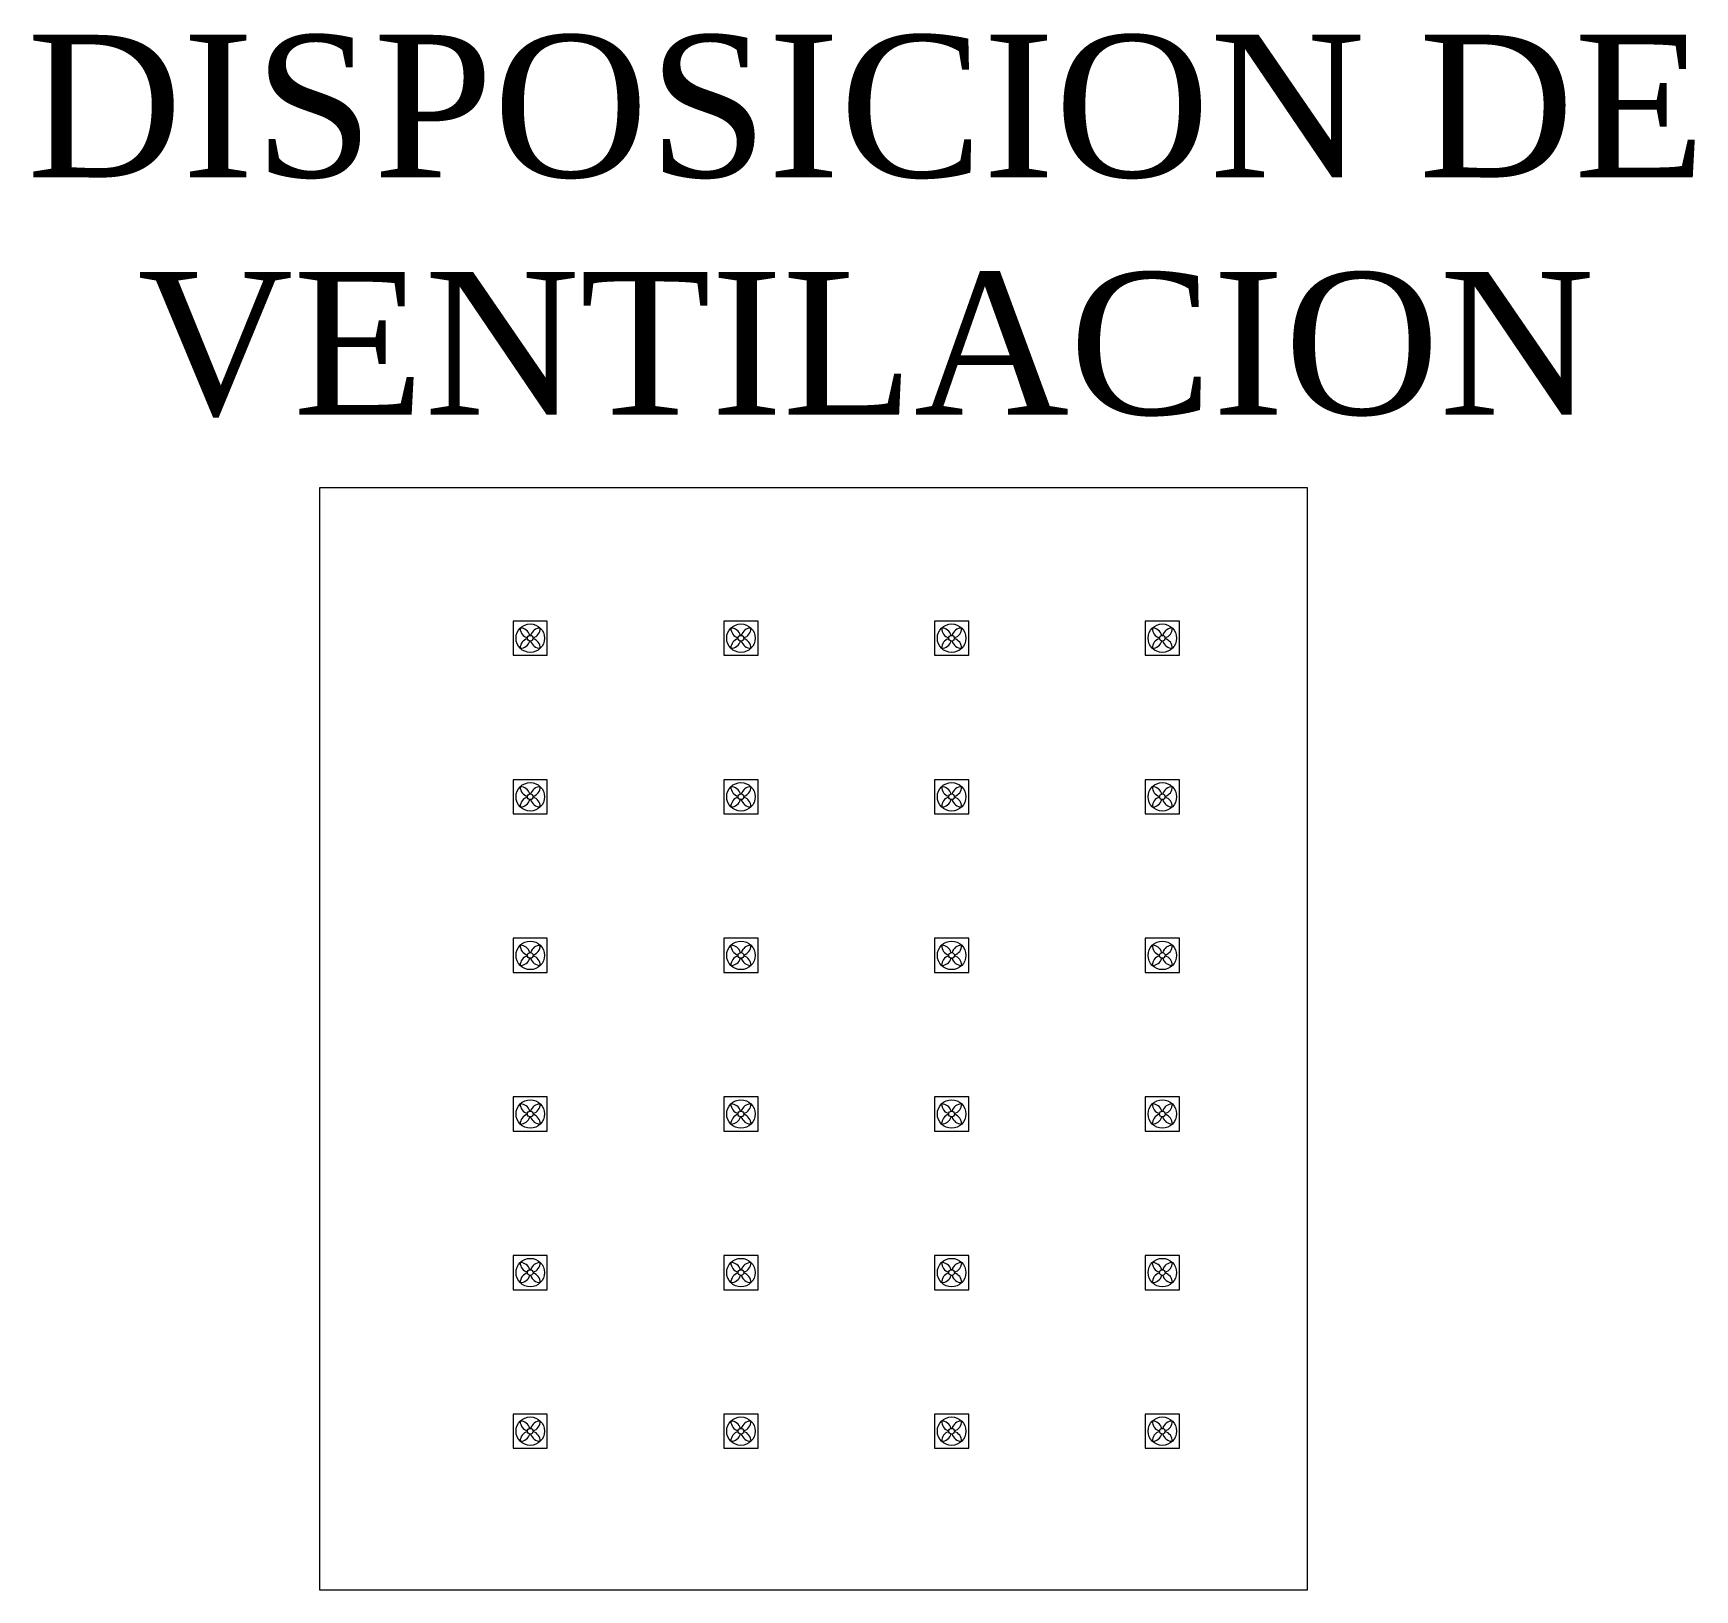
# Model space of a CAD drawing. Header units: metres. Extents: x 29 to 562, y -33 to 369.
# Drawn here: x 434.4 to 492.7, y 19.1 to 73.7 of the extents above; entities that cross this region are included whole.
import ezdxf

# ---------------------------------------------------------------- set-up
doc = ezdxf.new("R2010")
doc.units = ezdxf.units.M
doc.header["$LTSCALE"] = 2
doc.layers.add('E-AIR', color=160, linetype='Continuous', lineweight=5)
doc.styles.get("Standard").update_dxf_attribs({"font": 'arial.ttf'})

# ---------------------------------------------------------------- blocks, each defined once
blk = doc.blocks.new('*U4')
at = {"layer": 'E-AIR'}
blk.add_lwpolyline([(-0.6, -0.6), (0.6, -0.6), (0.6, 0.6), (-0.6, 0.6)], close=True, dxfattribs=at)
for radius in [0.5, 0.1]:
    blk.add_circle((0, 0), radius, dxfattribs=at)
for centre, start, end in [((-0.354, 0), 16.2602, 90), ((0, 0.354), 180, 253.7398), ((0.354, 0), 90, 163.7398), ((0, 0.354), 286.2602, 0), ((0, -0.354), 106.2602, 180), ((-0.354, 0), 270, 343.7398), ((0.354, 0), 196.2602, 270), ((0, -0.354), 360, 73.7398)]:
    blk.add_arc(centre, 0.354, start, end, dxfattribs=at)
blk = doc.blocks.new('*U5')
at = {"layer": 'E-AIR', "color": 0, "linetype": 'ByBlock', "lineweight": -2, "transparency": 16777216}
for p in [(0, 27.85), (7.4, 27.85), (14.8, 27.85), (22.2, 27.85), (0, 22.28), (7.4, 22.28), (14.8, 22.28), (22.2, 22.28), (0, 16.71), (7.4, 16.71), (14.8, 16.71), (22.2, 16.71), (0, 11.14), (7.4, 11.14), (14.8, 11.14), (22.2, 11.14), (0, 5.57), (7.4, 5.57), (14.8, 5.57), (22.2, 5.57), (0, 0), (7.4, 0), (14.8, 0), (22.2, 0)]:
    blk.add_blockref('*U4', p, dxfattribs=at)

msp = doc.modelspace()

# ---------------------------------------------------------------- linework, layer by layer
at = {"layer": 'E-AIR'}
for p, q in [((444.416, 57.75), (444.416, 19.05)), ((479.116, 57.75), (444.416, 57.75)), ((479.116, 19.05), (479.116, 57.75)), ((444.416, 19.05), (479.116, 19.05)), ((444.416, 19.05), (451.816, 19.05))]:
    msp.add_line(p, q, dxfattribs=at)

# ---------------------------------------------------------------- block references
msp.add_blockref('*U5', (451.816, 24.62), dxfattribs=at)

# ---------------------------------------------------------------- texts
at = {"insert": (463.618, 73.661), "char_height": 5, "attachment_point": 2}
msp.add_mtext_dynamic_manual_height_columns('{\\fTimes New Roman|b0|i0|c0|p18;DISPOSICION DE VENTILACION }', width=69.93919, gutter_width=12.5, heights=[0], dxfattribs=at)

doc.saveas('drawing.dxf')
